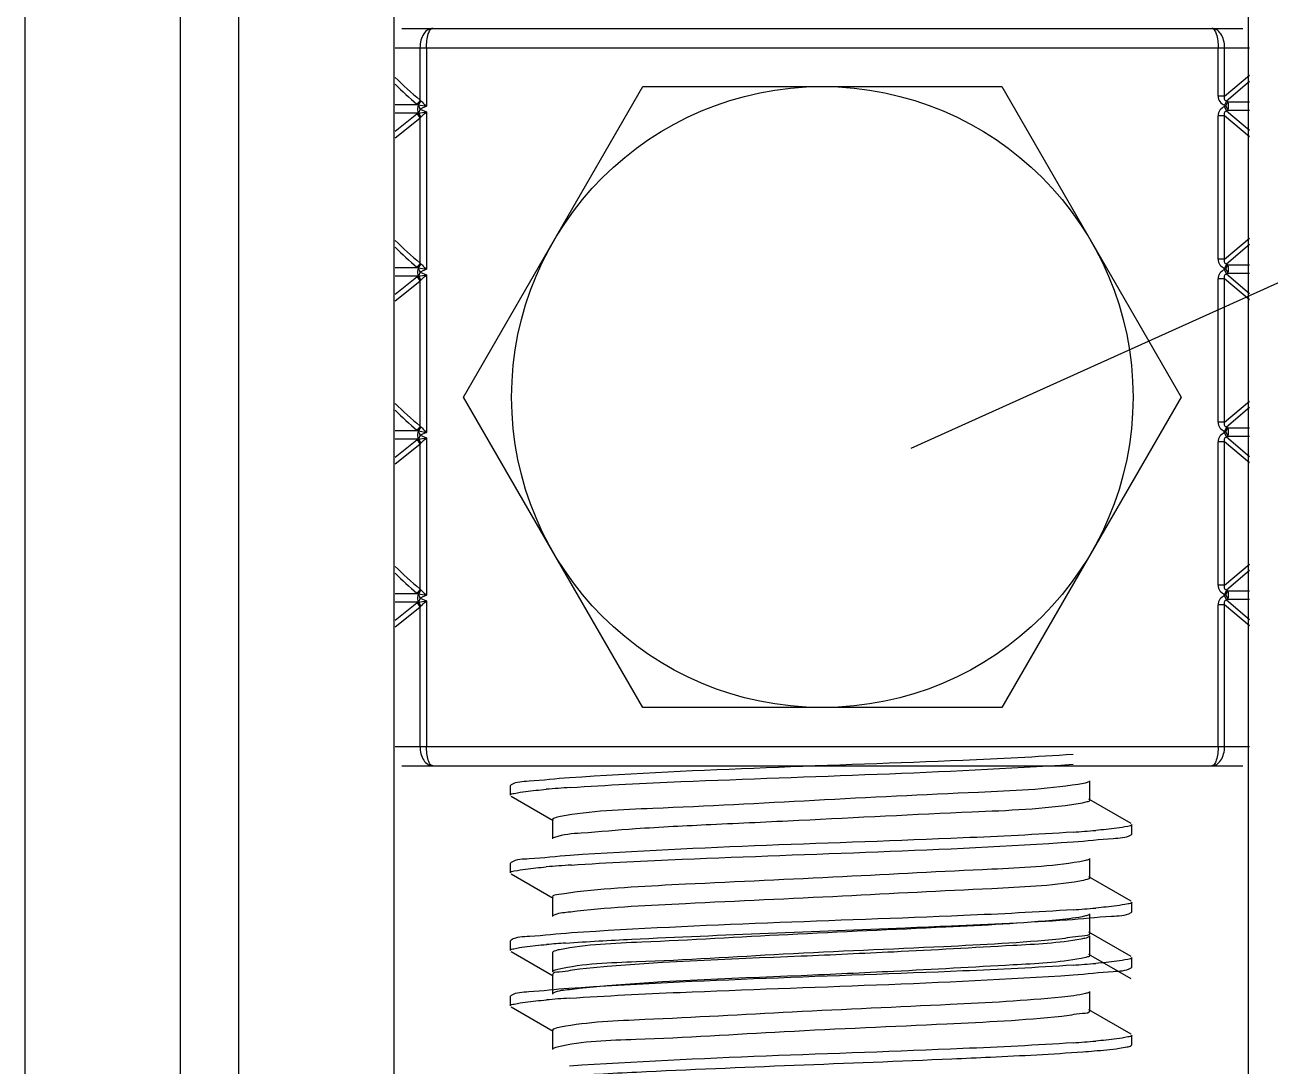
# Model space of a CAD drawing. Extents: x 1382187 to 1725648, y 860327 to 1571294.
# Drawn here: x 1506559.6 to 1506941.4, y 1250557.5 to 1250876.9 of the extents above; entities that cross this region are included whole.
import ezdxf

# ---------------------------------------------------------------- set-up
doc = ezdxf.new("R2010")
doc.units = 0
doc.header["$LTSCALE"] = 1000
doc.header["$MEASUREMENT"] = 0
doc.styles.get("Standard").update_dxf_attribs({"font": 'gbenor.shx', "bigfont": 'gbcbig.shx'})
doc.dimstyles.get("Standard").update_dxf_attribs({"dimtxt": 0.18, "dimasz": 0.18, "dimexe": 0.18, "dimexo": 0.0625, "dimgap": 0.09, "dimtad": 0, "dimtih": 1, "dimtoh": 1, "dimdec": 4, "dimzin": 0, "dimdsep": 46, "dimtxsty": 'Standard', "dimcen": 0.09, "dimadec": 0, "dimazin": 0, "dimtfac": 1, "dimtdec": 4, "dimtofl": 0, "dimtmove": 0, "dimatfit": 3, "dimfxl": 0, "dimtolj": 1, "dimtzin": 0, "dimarcsym": 0})

msp = doc.modelspace()

# ---------------------------------------------------------------- linework, layer by layer
at = {"linetype": 'Continuous'}
for p, q in [((1506559.63, 1253335.18), (1506559.63, 1248594.16)), ((1506607.26, 1253335.18), (1506607.26, 1248594.16)), ((1506625.12, 1253335.18), (1506625.12, 1248594.16)), ((1506672.74, 1253335.18), (1506672.74, 1248594.16)), ((1506934.68, 1253335.18), (1506934.68, 1248594.16)), ((1506675.21, 1250875.84), (1506932.97, 1250875.84)), ((1506673.12, 1250869.89), (1506935.06, 1250869.89)), ((1506680.75, 1250869.89), (1506680.75, 1250853.89)), ((1506682.73, 1250869.89), (1506682.73, 1250851.93)), ((1506925.45, 1250855.04), (1506925.45, 1250869.89)), ((1506927.43, 1250855.04), (1506927.43, 1250869.89)), ((1506927.43, 1250855.04), (1506935.06, 1250861.52)), ((1506935.06, 1250859.5), (1506927.98, 1250853.49)), ((1506694.1, 1250762.73), (1506749.1, 1250857.98)), ((1506749.1, 1250857.98), (1506859.08, 1250857.98)), ((1506859.08, 1250857.98), (1506914.08, 1250762.73)), ((1506927.43, 1250855.04), (1506925.45, 1250855.04)), ((1506680.12, 1250852.39), (1506673.12, 1250852.4)), ((1506680.24, 1250852.37), (1506680.12, 1250852.39)), ((1506680.27, 1250852.35), (1506682.73, 1250851.93)), ((1506680.82, 1250851.09), (1506680.28, 1250849.84)), ((1506680.91, 1250853.69), (1506680.75, 1250853.89)), ((1506682.73, 1250851.93), (1506680.82, 1250851.09)), ((1506680.82, 1250851.09), (1506682.73, 1250850.27)), ((1506680.99, 1250853.63), (1506680.91, 1250853.69)), ((1506927.98, 1250853.49), (1506927.39, 1250852.23)), ((1506927.81, 1250852.03), (1506927.39, 1250852.23)), ((1506927.39, 1250851.83), (1506927.81, 1250852.03)), ((1506927.98, 1250850.57), (1506927.39, 1250851.83)), ((1506927.81, 1250852.03), (1506928.4, 1250853.29)), ((1506927.81, 1250852.03), (1506928.4, 1250850.77)), ((1506928.4, 1250853.29), (1506927.98, 1250853.49)), ((1506928.4, 1250853.29), (1506935.06, 1250853.29)), ((1506680.08, 1250849.78), (1506673.12, 1250849.81)), ((1506673.12, 1250844.31), (1506679.83, 1250849.62)), ((1506673.12, 1250842.28), (1506680.75, 1250848.31)), ((1506680.08, 1250849.78), (1506680.24, 1250849.82)), ((1506680.24, 1250849.82), (1506680.28, 1250849.84)), ((1506680.28, 1250849.84), (1506682.73, 1250850.27)), ((1506680.75, 1250848.31), (1506680.89, 1250848.47)), ((1506680.75, 1250848.31), (1506680.75, 1250803.88)), ((1506680.89, 1250848.47), (1506680.97, 1250848.55)), ((1506680.97, 1250848.55), (1506681.02, 1250848.59)), ((1506682.73, 1250850.27), (1506682.73, 1250801.92)), ((1506927.43, 1250849.02), (1506925.45, 1250849.02)), ((1506925.45, 1250805.04), (1506925.45, 1250849.02)), ((1506927.43, 1250805.04), (1506927.43, 1250849.02)), ((1506935.06, 1250842.54), (1506927.43, 1250849.02)), ((1506927.98, 1250850.57), (1506928.4, 1250850.77)), ((1506927.98, 1250850.57), (1506935.06, 1250844.56)), ((1506928.4, 1250850.77), (1506935.06, 1250850.77)), ((1506927.43, 1250805.04), (1506935.06, 1250811.51)), ((1506935.06, 1250809.49), (1506927.98, 1250803.48)), ((1506680.12, 1250802.39), (1506673.12, 1250802.39)), ((1506680.24, 1250802.36), (1506680.12, 1250802.39)), ((1506680.27, 1250802.34), (1506682.73, 1250801.92)), ((1506680.91, 1250803.69), (1506680.75, 1250803.88)), ((1506682.73, 1250801.92), (1506680.82, 1250801.09)), ((1506680.99, 1250803.62), (1506680.91, 1250803.69)), ((1506927.43, 1250805.04), (1506925.45, 1250805.04)), ((1506927.98, 1250803.48), (1506927.39, 1250802.22)), ((1506927.81, 1250802.02), (1506927.39, 1250802.22)), ((1506927.39, 1250801.83), (1506927.81, 1250802.02)), ((1506927.98, 1250800.56), (1506927.39, 1250801.83)), ((1506927.81, 1250802.02), (1506928.4, 1250803.29)), ((1506927.81, 1250802.02), (1506928.4, 1250800.76)), ((1506928.4, 1250803.29), (1506927.98, 1250803.48)), ((1506928.4, 1250803.29), (1506935.06, 1250803.29)), ((1506680.08, 1250799.78), (1506673.12, 1250799.8)), ((1506673.12, 1250794.3), (1506679.83, 1250799.61)), ((1506673.12, 1250792.27), (1506680.75, 1250798.3)), ((1506680.08, 1250799.78), (1506680.24, 1250799.81)), ((1506680.24, 1250799.81), (1506680.28, 1250799.84)), ((1506680.82, 1250801.09), (1506680.28, 1250799.84)), ((1506680.28, 1250799.84), (1506682.73, 1250800.26)), ((1506680.75, 1250798.3), (1506680.89, 1250798.47)), ((1506680.75, 1250798.3), (1506680.75, 1250753.87)), ((1506680.82, 1250801.09), (1506682.73, 1250800.26)), ((1506680.89, 1250798.47), (1506680.97, 1250798.54)), ((1506680.97, 1250798.54), (1506681.02, 1250798.58)), ((1506682.73, 1250800.26), (1506682.73, 1250751.91)), ((1506927.43, 1250799.01), (1506925.45, 1250799.01)), ((1506925.45, 1250755.03), (1506925.45, 1250799.01)), ((1506927.43, 1250755.03), (1506927.43, 1250799.01)), ((1506935.06, 1250792.53), (1506927.43, 1250799.01)), ((1506927.98, 1250800.56), (1506928.4, 1250800.76)), ((1506927.98, 1250800.56), (1506935.06, 1250794.55)), ((1506928.4, 1250800.76), (1506935.06, 1250800.76)), ((1506749.1, 1250667.48), (1506694.1, 1250762.73)), ((1506914.08, 1250762.73), (1506859.08, 1250667.48)), ((1506927.43, 1250755.03), (1506935.06, 1250761.5)), ((1506935.06, 1250759.48), (1506927.98, 1250753.48)), ((1506680.12, 1250752.38), (1506673.12, 1250752.38)), ((1506680.24, 1250752.35), (1506680.12, 1250752.38)), ((1506680.27, 1250752.34), (1506682.73, 1250751.91)), ((1506680.91, 1250753.68), (1506680.75, 1250753.87)), ((1506682.73, 1250751.91), (1506680.82, 1250751.08)), ((1506680.99, 1250753.61), (1506680.91, 1250753.68)), ((1506927.43, 1250755.03), (1506925.45, 1250755.03)), ((1506927.98, 1250753.48), (1506927.39, 1250752.21)), ((1506927.81, 1250752.02), (1506927.39, 1250752.21)), ((1506927.39, 1250751.82), (1506927.81, 1250752.02)), ((1506927.81, 1250752.02), (1506928.4, 1250753.28)), ((1506927.81, 1250752.02), (1506928.4, 1250750.75)), ((1506928.4, 1250753.28), (1506927.98, 1250753.48)), ((1506928.4, 1250753.28), (1506935.06, 1250753.28)), ((1506680.08, 1250749.77), (1506673.12, 1250749.79)), ((1506673.12, 1250744.3), (1506679.83, 1250749.61)), ((1506673.12, 1250742.26), (1506680.75, 1250748.29)), ((1506680.08, 1250749.77), (1506680.24, 1250749.81)), ((1506680.24, 1250749.81), (1506680.28, 1250749.83)), ((1506680.82, 1250751.08), (1506680.28, 1250749.83)), ((1506680.28, 1250749.83), (1506682.73, 1250750.25)), ((1506680.75, 1250748.29), (1506680.89, 1250748.46)), ((1506680.75, 1250748.29), (1506680.75, 1250703.87)), ((1506680.82, 1250751.08), (1506682.73, 1250750.25)), ((1506680.89, 1250748.46), (1506680.97, 1250748.53)), ((1506680.97, 1250748.53), (1506681.02, 1250748.58)), ((1506682.73, 1250750.25), (1506682.73, 1250701.91)), ((1506927.43, 1250749), (1506925.45, 1250749)), ((1506925.45, 1250705.02), (1506925.45, 1250749)), ((1506927.98, 1250750.56), (1506927.39, 1250751.82)), ((1506927.43, 1250705.02), (1506927.43, 1250749)), ((1506935.06, 1250742.52), (1506927.43, 1250749)), ((1506927.98, 1250750.56), (1506928.4, 1250750.75)), ((1506927.98, 1250750.56), (1506935.06, 1250744.54)), ((1506928.4, 1250750.75), (1506935.06, 1250750.75)), ((1506927.43, 1250705.02), (1506935.06, 1250711.5)), ((1506935.06, 1250709.48), (1506927.98, 1250703.47)), ((1506680.12, 1250702.37), (1506673.12, 1250702.38)), ((1506680.24, 1250702.35), (1506680.12, 1250702.37)), ((1506680.27, 1250702.33), (1506682.73, 1250701.91)), ((1506680.91, 1250703.67), (1506680.75, 1250703.87)), ((1506680.99, 1250703.61), (1506680.91, 1250703.67)), ((1506927.43, 1250705.02), (1506925.45, 1250705.02)), ((1506927.98, 1250703.47), (1506927.39, 1250702.21)), ((1506927.81, 1250702.01), (1506927.39, 1250702.21)), ((1506927.81, 1250702.01), (1506928.4, 1250703.27)), ((1506928.4, 1250703.27), (1506927.98, 1250703.47)), ((1506928.4, 1250703.27), (1506935.06, 1250703.27)), ((1506680.08, 1250699.76), (1506673.12, 1250699.78)), ((1506673.12, 1250694.29), (1506679.83, 1250699.6)), ((1506680.08, 1250699.76), (1506680.24, 1250699.8)), ((1506680.24, 1250699.8), (1506680.28, 1250699.82)), ((1506680.82, 1250701.07), (1506680.28, 1250699.82)), ((1506680.28, 1250699.82), (1506682.73, 1250700.25)), ((1506680.75, 1250698.29), (1506680.89, 1250698.45)), ((1506682.73, 1250701.91), (1506680.82, 1250701.07)), ((1506680.82, 1250701.07), (1506682.73, 1250700.25)), ((1506680.89, 1250698.45), (1506680.97, 1250698.53)), ((1506680.97, 1250698.53), (1506681.02, 1250698.57)), ((1506682.73, 1250700.25), (1506682.73, 1250655.57)), ((1506927.43, 1250699), (1506925.45, 1250699)), ((1506925.45, 1250655.57), (1506925.45, 1250699)), ((1506927.39, 1250701.81), (1506927.81, 1250702.01)), ((1506927.98, 1250700.55), (1506927.39, 1250701.81)), ((1506927.43, 1250655.57), (1506927.43, 1250699)), ((1506935.06, 1250692.52), (1506927.43, 1250699)), ((1506927.81, 1250702.01), (1506928.4, 1250700.75)), ((1506927.98, 1250700.55), (1506928.4, 1250700.75)), ((1506927.98, 1250700.55), (1506935.06, 1250694.54)), ((1506928.4, 1250700.75), (1506935.06, 1250700.75)), ((1506673.12, 1250692.26), (1506680.75, 1250698.29)), ((1506680.75, 1250698.29), (1506680.75, 1250655.57)), ((1506859.08, 1250667.48), (1506749.1, 1250667.48)), ((1506673.12, 1250655.57), (1506935.06, 1250655.57)), ((1506675.21, 1250649.62), (1506932.97, 1250649.62)), ((1506886.07, 1250639.07), (1506886.07, 1250645.03)), ((1506708.69, 1250643.8), (1506708.46, 1250643.54)), ((1506708.46, 1250640.56), (1506708.46, 1250643.54)), ((1506708.46, 1250640.56), (1506708.46, 1250643.54)), ((1506708.69, 1250640.3), (1506721.61, 1250632.82)), ((1506898.74, 1250631.89), (1506885.81, 1250639.38)), ((1506721.35, 1250633.12), (1506721.35, 1250627.17)), ((1506898.96, 1250628.66), (1506898.96, 1250631.63)), ((1506898.96, 1250628.66), (1506898.96, 1250631.63)), ((1506722.03, 1250627.65), (1506721.61, 1250627.47)), ((1506898.74, 1250628.4), (1506898.96, 1250628.66)), ((1506708.69, 1250619.99), (1506708.46, 1250619.73)), ((1506708.46, 1250616.75), (1506708.46, 1250619.73)), ((1506708.46, 1250616.75), (1506708.46, 1250619.73)), ((1506886.07, 1250615.26), (1506886.07, 1250621.21)), ((1506708.69, 1250616.49), (1506721.61, 1250609.01)), ((1506898.74, 1250608.08), (1506885.81, 1250615.56)), ((1506721.35, 1250609.31), (1506721.35, 1250603.36)), ((1506898.96, 1250604.84), (1506898.96, 1250607.82)), ((1506898.96, 1250604.84), (1506898.96, 1250607.82)), ((1506886.07, 1250598.27), (1506886.07, 1250604.22)), ((1506898.74, 1250604.58), (1506898.96, 1250604.84)), ((1506708.69, 1250596.17), (1506708.46, 1250595.91)), ((1506708.46, 1250592.94), (1506708.46, 1250595.91)), ((1506708.46, 1250592.94), (1506708.46, 1250595.91)), ((1506898.74, 1250591.09), (1506885.81, 1250598.57)), ((1506886.07, 1250591.45), (1506886.07, 1250597.4)), ((1506708.69, 1250592.68), (1506721.61, 1250585.19)), ((1506721.35, 1250592.31), (1506721.35, 1250586.36)), ((1506898.74, 1250584.27), (1506885.81, 1250591.75)), ((1506898.74, 1250587.59), (1506898.96, 1250587.85)), ((1506898.96, 1250587.85), (1506898.96, 1250590.83)), ((1506898.96, 1250587.85), (1506898.96, 1250590.83)), ((1506721.35, 1250585.5), (1506721.35, 1250579.54)), ((1506886.07, 1250574.45), (1506886.07, 1250580.41)), ((1506708.69, 1250579.18), (1506708.46, 1250578.92)), ((1506708.46, 1250575.94), (1506708.46, 1250578.92)), ((1506708.46, 1250575.94), (1506708.46, 1250578.92)), ((1506708.69, 1250575.68), (1506721.61, 1250568.2)), ((1506898.74, 1250567.27), (1506885.81, 1250574.76)), ((1506721.35, 1250568.5), (1506721.35, 1250562.55)), ((1506898.96, 1250564.04), (1506898.96, 1250567.01)), ((1506898.96, 1250564.04), (1506898.96, 1250567.01)), ((1506898.74, 1250563.78), (1506898.96, 1250564.04))]:
    msp.add_line(p, q, dxfattribs=at)
msp.add_circle((1506804.09, 1250762.73), 95.25, dxfattribs=at)
for centre, radius, start, end in [((1506746.68, 1250934.34), 104.01, 224.9882, 230.6634), ((1506747.17, 1250933.37), 105.17, 225.2411, 230.1872), ((1506681.02, 1250854.01), 1.85, 230.2237, 240.9585), ((1506680.99, 1250848.16), 1.86, 119.1442, 128.3025), ((1506746.68, 1250884.33), 104.01, 224.9882, 230.6634), ((1506747.17, 1250883.37), 105.17, 225.2411, 230.1872), ((1506681.02, 1250804.01), 1.85, 230.2237, 240.9585), ((1506680.99, 1250798.15), 1.86, 119.1442, 128.3025), ((1506746.68, 1250834.32), 104.01, 224.9882, 230.6634), ((1506747.17, 1250833.36), 105.17, 225.2411, 230.1872), ((1506681.02, 1250754), 1.85, 230.2237, 240.9585), ((1506680.99, 1250748.14), 1.86, 119.1442, 128.3025), ((1506746.68, 1250784.32), 104.01, 224.9882, 230.6634), ((1506747.17, 1250783.35), 105.17, 225.2411, 230.1872), ((1506681.02, 1250703.99), 1.85, 230.2237, 240.9585), ((1506680.99, 1250698.14), 1.86, 119.1442, 128.3025), ((1506754.31, 1250228.02), 415.84, 93.7876, 94.8061), ((1506853.58, 1251038.32), 409.97, 273.8296, 274.8033), ((1506754.72, 1250199.08), 420.99, 93.7545, 94.8055), ((1506853.66, 1251013.55), 409.01, 273.8359, 274.8035), ((1506752.45, 1250203.71), 392.45, 93.9506, 94.8036), ((1506853.62, 1250997.01), 409.46, 273.8329, 274.8033), ((1506753.98, 1250167.56), 411.68, 93.8155, 94.8057), ((1506853.57, 1250973.8), 410.07, 273.8289, 274.8033)]:
    msp.add_arc(centre, radius, start, end, dxfattribs=at)
for points, knots in [([(1506684.64, 1250875.84), (1506684.13, 1250875.84), (1506683.02, 1250875.48), (1506681.76, 1250874.11), (1506680.94, 1250872.17), (1506680.75, 1250870.67), (1506680.75, 1250869.89)], [0, 0, 0, 0, 0.195972, 0.42512, 0.697797, 1, 1, 1, 1]), ([(1506682.73, 1250869.89), (1506682.73, 1250871.32), (1506682.94, 1250873.26), (1506683.7, 1250875.29), (1506684.36, 1250875.84), (1506684.64, 1250875.84)], [0, 0, 0, 0, 0.657525, 0.871922, 1, 1, 1, 1]), ([(1506923.54, 1250875.84), (1506923.82, 1250875.84), (1506924.48, 1250875.29), (1506925.24, 1250873.26), (1506925.45, 1250871.32), (1506925.45, 1250869.89)], [0, 0, 0, 0, 0.128078, 0.342475, 1, 1, 1, 1]), ([(1506927.43, 1250869.89), (1506927.43, 1250870.67), (1506927.24, 1250872.17), (1506926.42, 1250874.11), (1506925.16, 1250875.48), (1506924.05, 1250875.84), (1506923.54, 1250875.84)], [0, 0, 0, 0, 0.302203, 0.57488, 0.804028, 1, 1, 1, 1]), ([(1506925.45, 1250855.04), (1506925.45, 1250854.45), (1506925.86, 1250853.24), (1506926.85, 1250852.48), (1506927.39, 1250852.23)], [0, 0, 0, 0, 0.499355, 1, 1, 1, 1]), ([(1506927.98, 1250853.49), (1506927.7, 1250853.58), (1506927.23, 1250854.14), (1506927.37, 1250854.75), (1506927.43, 1250855.04)], [0, 0, 0, 0, 0.502447, 1, 1, 1, 1]), ([(1506680.26, 1250852.39), (1506680.17, 1250852.2), (1506679.9, 1250851.37), (1506679.95, 1250850.42), (1506680.24, 1250849.82)], [0, 0, 0, 0, 0.236634, 1, 1, 1, 1]), ([(1506680.82, 1250851.09), (1506680.77, 1250851.22), (1506680.59, 1250851.65), (1506680.36, 1250852.07), (1506680.26, 1250852.39)], [0, 0, 0, 0, 0.285481, 1, 1, 1, 1]), ([(1506680.99, 1250853.63), (1506681.12, 1250853.51), (1506681.72, 1250852.95), (1506682.29, 1250852.37), (1506682.73, 1250851.93)], [0, 0, 0, 0, 0.225254, 1, 1, 1, 1]), ([(1506927.39, 1250851.83), (1506926.85, 1250851.58), (1506925.86, 1250850.82), (1506925.45, 1250849.61), (1506925.45, 1250849.02)], [0, 0, 0, 0, 0.500643, 1, 1, 1, 1]), ([(1506928.4, 1250850.77), (1506928.59, 1250851.15), (1506928.71, 1250852.03), (1506928.59, 1250852.91), (1506928.4, 1250853.29)], [0, 0, 0, 0, 0.500048, 1, 1, 1, 1]), ([(1506681.02, 1250848.59), (1506681.15, 1250848.71), (1506681.73, 1250849.26), (1506682.3, 1250849.83), (1506682.73, 1250850.27)], [0, 0, 0, 0, 0.226794, 1, 1, 1, 1]), ([(1506927.43, 1250849.02), (1506927.37, 1250849.31), (1506927.23, 1250849.92), (1506927.7, 1250850.48), (1506927.98, 1250850.57)], [0, 0, 0, 0, 0.49632, 1, 1, 1, 1]), ([(1506680.26, 1250802.38), (1506680.17, 1250802.2), (1506679.9, 1250801.37), (1506679.95, 1250800.41), (1506680.24, 1250799.81)], [0, 0, 0, 0, 0.236634, 1, 1, 1, 1]), ([(1506680.82, 1250801.09), (1506680.77, 1250801.21), (1506680.59, 1250801.64), (1506680.36, 1250802.06), (1506680.26, 1250802.38)], [0, 0, 0, 0, 0.285481, 1, 1, 1, 1]), ([(1506680.99, 1250803.62), (1506681.12, 1250803.5), (1506681.72, 1250802.94), (1506682.29, 1250802.37), (1506682.73, 1250801.92)], [0, 0, 0, 0, 0.225254, 1, 1, 1, 1]), ([(1506925.45, 1250805.04), (1506925.45, 1250804.44), (1506925.86, 1250803.23), (1506926.85, 1250802.47), (1506927.39, 1250802.22)], [0, 0, 0, 0, 0.499355, 1, 1, 1, 1]), ([(1506927.39, 1250801.83), (1506926.85, 1250801.57), (1506925.86, 1250800.82), (1506925.45, 1250799.6), (1506925.45, 1250799.01)], [0, 0, 0, 0, 0.500643, 1, 1, 1, 1]), ([(1506927.98, 1250803.48), (1506927.7, 1250803.57), (1506927.23, 1250804.13), (1506927.37, 1250804.75), (1506927.43, 1250805.04)], [0, 0, 0, 0, 0.502447, 1, 1, 1, 1]), ([(1506928.4, 1250800.76), (1506928.59, 1250801.15), (1506928.71, 1250802.02), (1506928.59, 1250802.9), (1506928.4, 1250803.29)], [0, 0, 0, 0, 0.500048, 1, 1, 1, 1]), ([(1506681.02, 1250798.58), (1506681.15, 1250798.7), (1506681.73, 1250799.25), (1506682.3, 1250799.82), (1506682.73, 1250800.26)], [0, 0, 0, 0, 0.226794, 1, 1, 1, 1]), ([(1506927.43, 1250799.01), (1506927.37, 1250799.3), (1506927.23, 1250799.91), (1506927.7, 1250800.48), (1506927.98, 1250800.56)], [0, 0, 0, 0, 0.49632, 1, 1, 1, 1]), ([(1506680.26, 1250752.37), (1506680.17, 1250752.19), (1506679.9, 1250751.36), (1506679.95, 1250750.41), (1506680.24, 1250749.81)], [0, 0, 0, 0, 0.236634, 1, 1, 1, 1]), ([(1506680.82, 1250751.08), (1506680.77, 1250751.2), (1506680.59, 1250751.64), (1506680.36, 1250752.05), (1506680.26, 1250752.37)], [0, 0, 0, 0, 0.285481, 1, 1, 1, 1]), ([(1506680.99, 1250753.61), (1506681.12, 1250753.49), (1506681.72, 1250752.94), (1506682.29, 1250752.36), (1506682.73, 1250751.91)], [0, 0, 0, 0, 0.225254, 1, 1, 1, 1]), ([(1506925.45, 1250755.03), (1506925.45, 1250754.44), (1506925.86, 1250753.22), (1506926.85, 1250752.47), (1506927.39, 1250752.21)], [0, 0, 0, 0, 0.499355, 1, 1, 1, 1]), ([(1506927.98, 1250753.48), (1506927.7, 1250753.56), (1506927.23, 1250754.13), (1506927.37, 1250754.74), (1506927.43, 1250755.03)], [0, 0, 0, 0, 0.502447, 1, 1, 1, 1]), ([(1506928.4, 1250750.75), (1506928.59, 1250751.14), (1506928.71, 1250752.02), (1506928.59, 1250752.89), (1506928.4, 1250753.28)], [0, 0, 0, 0, 0.500048, 1, 1, 1, 1]), ([(1506681.02, 1250748.58), (1506681.15, 1250748.7), (1506681.73, 1250749.25), (1506682.3, 1250749.81), (1506682.73, 1250750.25)], [0, 0, 0, 0, 0.226794, 1, 1, 1, 1]), ([(1506927.39, 1250751.82), (1506926.85, 1250751.56), (1506925.86, 1250750.81), (1506925.45, 1250749.6), (1506925.45, 1250749)], [0, 0, 0, 0, 0.500643, 1, 1, 1, 1]), ([(1506927.43, 1250749), (1506927.37, 1250749.29), (1506927.23, 1250749.9), (1506927.7, 1250750.47), (1506927.98, 1250750.56)], [0, 0, 0, 0, 0.49632, 1, 1, 1, 1]), ([(1506680.26, 1250702.37), (1506680.17, 1250702.18), (1506679.9, 1250701.35), (1506679.95, 1250700.4), (1506680.24, 1250699.8)], [0, 0, 0, 0, 0.236634, 1, 1, 1, 1]), ([(1506680.82, 1250701.07), (1506680.77, 1250701.2), (1506680.59, 1250701.63), (1506680.36, 1250702.05), (1506680.26, 1250702.37)], [0, 0, 0, 0, 0.285481, 1, 1, 1, 1]), ([(1506680.99, 1250703.61), (1506681.12, 1250703.48), (1506681.72, 1250702.93), (1506682.29, 1250702.35), (1506682.73, 1250701.91)], [0, 0, 0, 0, 0.225254, 1, 1, 1, 1]), ([(1506925.45, 1250705.02), (1506925.45, 1250704.43), (1506925.86, 1250703.21), (1506926.85, 1250702.46), (1506927.39, 1250702.21)], [0, 0, 0, 0, 0.499355, 1, 1, 1, 1]), ([(1506927.98, 1250703.47), (1506927.7, 1250703.56), (1506927.23, 1250704.12), (1506927.37, 1250704.73), (1506927.43, 1250705.02)], [0, 0, 0, 0, 0.502447, 1, 1, 1, 1]), ([(1506928.4, 1250700.75), (1506928.59, 1250701.13), (1506928.71, 1250702.01), (1506928.59, 1250702.88), (1506928.4, 1250703.27)], [0, 0, 0, 0, 0.500048, 1, 1, 1, 1]), ([(1506681.02, 1250698.57), (1506681.15, 1250698.69), (1506681.73, 1250699.24), (1506682.3, 1250699.81), (1506682.73, 1250700.25)], [0, 0, 0, 0, 0.226794, 1, 1, 1, 1]), ([(1506927.39, 1250701.81), (1506926.85, 1250701.56), (1506925.86, 1250700.8), (1506925.45, 1250699.59), (1506925.45, 1250699)], [0, 0, 0, 0, 0.500643, 1, 1, 1, 1]), ([(1506927.43, 1250699), (1506927.37, 1250699.28), (1506927.23, 1250699.9), (1506927.7, 1250700.46), (1506927.98, 1250700.55)], [0, 0, 0, 0, 0.49632, 1, 1, 1, 1]), ([(1506680.75, 1250655.57), (1506680.75, 1250654.79), (1506680.94, 1250653.29), (1506681.76, 1250651.35), (1506683.02, 1250649.98), (1506684.13, 1250649.62), (1506684.64, 1250649.62)], [0, 0, 0, 0, 0.302203, 0.57488, 0.804028, 1, 1, 1, 1]), ([(1506684.64, 1250649.62), (1506684.36, 1250649.62), (1506683.7, 1250650.17), (1506682.94, 1250652.2), (1506682.73, 1250654.14), (1506682.73, 1250655.57)], [0, 0, 0, 0, 0.128078, 0.342475, 1, 1, 1, 1]), ([(1506880.96, 1250653.08), (1506869.7, 1250652.31), (1506818.24, 1250649.83), (1506766.73, 1250648.64), (1506726.6, 1250645.92)], [0, 0, 0, 0, 0.219101, 1, 1, 1, 1]), ([(1506925.45, 1250655.57), (1506925.45, 1250654.14), (1506925.24, 1250652.2), (1506924.48, 1250650.17), (1506923.82, 1250649.62), (1506923.54, 1250649.62)], [0, 0, 0, 0, 0.657525, 0.871922, 1, 1, 1, 1]), ([(1506923.54, 1250649.62), (1506924.05, 1250649.62), (1506925.16, 1250649.98), (1506926.42, 1250651.35), (1506927.24, 1250653.29), (1506927.43, 1250654.79), (1506927.43, 1250655.57)], [0, 0, 0, 0, 0.195972, 0.42512, 0.697797, 1, 1, 1, 1]), ([(1506726.84, 1250642.96), (1506738.14, 1250643.72), (1506789.51, 1250646.19), (1506840.95, 1250647.38), (1506880.96, 1250650.1)], [0, 0, 0, 0, 0.220145, 1, 1, 1, 1]), ([(1506726.6, 1250645.92), (1506722.45, 1250645.64), (1506716.64, 1250644.83), (1506710.3, 1250644.73), (1506708.69, 1250643.8)], [0, 0, 0, 0, 0.690488, 1, 1, 1, 1]), ([(1506708.46, 1250640.56), (1506708.46, 1250641), (1506710.76, 1250641.28), (1506711.92, 1250641.6), (1506713.08, 1250641.75)], [0, 0, 0, 0, 0.271407, 1, 1, 1, 1]), ([(1506882.56, 1250643.92), (1506872.47, 1250642.31), (1506845.39, 1250641.22), (1506801.93, 1250639.04), (1506759.25, 1250636.65), (1506733.11, 1250635.83), (1506723.78, 1250634.04)], [0, 0, 0, 0, 0.192752, 0.509476, 0.820909, 1, 1, 1, 1]), ([(1506885.81, 1250644.73), (1506885.46, 1250644.52), (1506884.35, 1250644.23), (1506883.26, 1250644.03), (1506882.56, 1250643.92)], [0, 0, 0, 0, 0.367273, 1, 1, 1, 1]), ([(1506882.56, 1250637.96), (1506871.83, 1250636.25), (1506843.15, 1250635.2), (1506805.63, 1250633.2), (1506771.23, 1250631.58), (1506748.93, 1250630.53), (1506733.07, 1250629.08), (1506724.63, 1250628.59), (1506722.03, 1250627.65)], [0, 0, 0, 0, 0.202669, 0.533226, 0.70113, 0.845024, 0.948509, 1, 1, 1, 1]), ([(1506886.07, 1250639.07), (1506886.07, 1250638.73), (1506884.39, 1250638.33), (1506883.44, 1250638.1), (1506882.56, 1250637.96)], [0, 0, 0, 0, 0.280154, 1, 1, 1, 1]), ([(1506723.78, 1250634.04), (1506723.16, 1250633.93), (1506722.47, 1250633.77), (1506721.35, 1250633.38), (1506721.35, 1250633.12)], [0, 0, 0, 0, 0.71086, 1, 1, 1, 1]), ([(1506898.96, 1250631.63), (1506898.96, 1250631.2), (1506896.67, 1250630.91), (1506895.52, 1250630.6), (1506894.36, 1250630.45)], [0, 0, 0, 0, 0.271495, 1, 1, 1, 1]), ([(1506880.96, 1250629.26), (1506869.73, 1250628.5), (1506818.36, 1250626.03), (1506766.93, 1250624.82), (1506726.84, 1250622.12)], [0, 0, 0, 0, 0.21884, 1, 1, 1, 1]), ([(1506727.15, 1250619.16), (1506738.47, 1250619.92), (1506789.76, 1250622.38), (1506841.11, 1250623.57), (1506881.02, 1250626.29)], [0, 0, 0, 0, 0.220917, 1, 1, 1, 1]), ([(1506881.02, 1250626.29), (1506885.12, 1250626.57), (1506890.87, 1250627.37), (1506897.14, 1250627.48), (1506898.74, 1250628.4)], [0, 0, 0, 0, 0.690253, 1, 1, 1, 1]), ([(1506726.84, 1250622.12), (1506722.64, 1250621.84), (1506716.75, 1250621.02), (1506710.33, 1250620.93), (1506708.69, 1250619.99)], [0, 0, 0, 0, 0.690736, 1, 1, 1, 1]), ([(1506883.02, 1250620.18), (1506874.13, 1250618.66), (1506849.77, 1250617.66), (1506809.52, 1250615.45), (1506767.12, 1250613.53), (1506739.98, 1250612.16), (1506728.95, 1250610.95)], [0, 0, 0, 0, 0.175288, 0.472203, 0.784406, 1, 1, 1, 1]), ([(1506885.81, 1250620.91), (1506885.5, 1250620.73), (1506884.56, 1250620.47), (1506883.62, 1250620.28), (1506883.02, 1250620.18)], [0, 0, 0, 0, 0.373528, 1, 1, 1, 1]), ([(1506708.46, 1250616.75), (1506708.46, 1250617.19), (1506710.79, 1250617.47), (1506711.97, 1250617.79), (1506713.14, 1250617.94)], [0, 0, 0, 0, 0.271179, 1, 1, 1, 1]), ([(1506886.07, 1250615.26), (1506886.07, 1250614.95), (1506884.64, 1250614.56), (1506883.79, 1250614.36), (1506883.02, 1250614.23)], [0, 0, 0, 0, 0.283524, 1, 1, 1, 1]), ([(1506728.95, 1250610.95), (1506727.05, 1250610.74), (1506725.23, 1250610.19), (1506721.35, 1250610.01), (1506721.35, 1250609.31)], [0, 0, 0, 0, 0.732764, 1, 1, 1, 1]), ([(1506883.02, 1250614.23), (1506874.13, 1250612.71), (1506849.77, 1250611.7), (1506809.52, 1250609.5), (1506767.12, 1250607.58), (1506739.98, 1250606.21), (1506728.95, 1250605)], [0, 0, 0, 0, 0.175288, 0.472203, 0.784406, 1, 1, 1, 1]), ([(1506898.96, 1250607.82), (1506898.96, 1250607.39), (1506896.68, 1250607.1), (1506895.53, 1250606.79), (1506894.38, 1250606.64)], [0, 0, 0, 0, 0.27155, 1, 1, 1, 1]), ([(1506728.95, 1250605), (1506728.03, 1250604.89), (1506725.6, 1250604.53), (1506722.96, 1250604.44), (1506721.61, 1250603.66)], [0, 0, 0, 0, 0.371684, 1, 1, 1, 1]), ([(1506881.02, 1250605.46), (1506869.83, 1250604.69), (1506818.54, 1250602.22), (1506767.2, 1250601.01), (1506727.15, 1250598.33)], [0, 0, 0, 0, 0.218398, 1, 1, 1, 1]), ([(1506885.81, 1250603.92), (1506885.49, 1250603.73), (1506882.48, 1250602.92), (1506879.43, 1250602.67), (1506876.76, 1250602.4)], [0, 0, 0, 0, 0.122947, 1, 1, 1, 1]), ([(1506879.13, 1250602.35), (1506883.67, 1250602.65), (1506890.03, 1250603.53), (1506896.98, 1250603.57), (1506898.74, 1250604.58)], [0, 0, 0, 0, 0.692027, 1, 1, 1, 1]), ([(1506876.76, 1250602.4), (1506865.2, 1250601.25), (1506837.44, 1250599.83), (1506794.72, 1250597.99), (1506755.32, 1250595.65), (1506731.83, 1250594.84), (1506723.57, 1250593.2)], [0, 0, 0, 0, 0.227021, 0.543037, 0.835394, 1, 1, 1, 1]), ([(1506725.41, 1250595.23), (1506732.16, 1250595.7), (1506766.84, 1250597.57), (1506801.55, 1250598.77), (1506829.49, 1250599.93)], [0, 0, 0, 0, 0.194747, 1, 1, 1, 1]), ([(1506829.49, 1250599.93), (1506834.24, 1250600.13), (1506850.79, 1250600.83), (1506867.34, 1250601.59), (1506879.13, 1250602.35)], [0, 0, 0, 0, 0.286991, 1, 1, 1, 1]), ([(1506727.15, 1250598.33), (1506722.88, 1250598.04), (1506716.89, 1250597.21), (1506710.35, 1250597.13), (1506708.69, 1250596.17)], [0, 0, 0, 0, 0.691038, 1, 1, 1, 1]), ([(1506876.76, 1250596.45), (1506864.99, 1250595.28), (1506836.77, 1250593.83), (1506793.51, 1250592.04), (1506754.17, 1250589.48), (1506730.86, 1250588.96), (1506722.96, 1250587.11)], [0, 0, 0, 0, 0.230195, 0.549984, 0.842214, 1, 1, 1, 1]), ([(1506883.45, 1250596.44), (1506876.57, 1250595.18), (1506857.32, 1250594.24), (1506838.19, 1250593.07), (1506826, 1250592.49)], [0, 0, 0, 0, 0.364269, 1, 1, 1, 1]), ([(1506886.07, 1250598.27), (1506886.08, 1250597.42), (1506881.27, 1250597.39), (1506879.08, 1250596.68), (1506876.76, 1250596.45)], [0, 0, 0, 0, 0.265303, 1, 1, 1, 1]), ([(1506885.81, 1250597.1), (1506885.54, 1250596.94), (1506884.75, 1250596.7), (1506883.95, 1250596.53), (1506883.45, 1250596.44)], [0, 0, 0, 0, 0.380472, 1, 1, 1, 1]), ([(1506708.46, 1250592.94), (1506708.46, 1250593.35), (1506710.6, 1250593.65), (1506711.7, 1250593.94), (1506712.79, 1250594.08)], [0, 0, 0, 0, 0.272497, 1, 1, 1, 1]), ([(1506723.57, 1250593.2), (1506723.01, 1250593.08), (1506722.35, 1250592.93), (1506721.35, 1250592.55), (1506721.35, 1250592.31)], [0, 0, 0, 0, 0.707546, 1, 1, 1, 1]), ([(1506826, 1250592.49), (1506816.54, 1250592.04), (1506784.43, 1250590.46), (1506752.23, 1250589.59), (1506729.66, 1250587.21)], [0, 0, 0, 0, 0.294359, 1, 1, 1, 1]), ([(1506880.99, 1250588.46), (1506869.71, 1250587.69), (1506818.19, 1250585.21), (1506766.61, 1250584.02), (1506726.43, 1250581.29)], [0, 0, 0, 0, 0.219186, 1, 1, 1, 1]), ([(1506883.45, 1250590.49), (1506876.57, 1250589.23), (1506857.32, 1250588.29), (1506838.19, 1250587.12), (1506826, 1250586.53)], [0, 0, 0, 0, 0.364269, 1, 1, 1, 1]), ([(1506886.07, 1250591.45), (1506886.07, 1250591.18), (1506884.86, 1250590.78), (1506884.12, 1250590.61), (1506883.45, 1250590.49)], [0, 0, 0, 0, 0.287487, 1, 1, 1, 1]), ([(1506898.96, 1250590.83), (1506898.96, 1250590.39), (1506896.68, 1250590.11), (1506895.52, 1250589.79), (1506894.37, 1250589.64)], [0, 0, 0, 0, 0.271522, 1, 1, 1, 1]), ([(1506729.66, 1250587.21), (1506727.58, 1250586.99), (1506725.61, 1250586.38), (1506721.35, 1250586.25), (1506721.35, 1250585.5)], [0, 0, 0, 0, 0.733679, 1, 1, 1, 1]), ([(1506722.96, 1250587.11), (1506722.69, 1250587.05), (1506722.23, 1250586.93), (1506721.78, 1250586.76), (1506721.61, 1250586.66)], [0, 0, 0, 0, 0.595252, 1, 1, 1, 1]), ([(1506726.59, 1250578.32), (1506737.87, 1250579.08), (1506789.33, 1250581.56), (1506840.85, 1250582.75), (1506880.96, 1250585.48)], [0, 0, 0, 0, 0.219537, 1, 1, 1, 1]), ([(1506826, 1250586.53), (1506816.54, 1250586.08), (1506784.43, 1250584.51), (1506752.23, 1250583.63), (1506729.66, 1250581.26)], [0, 0, 0, 0, 0.294359, 1, 1, 1, 1]), ([(1506880.96, 1250585.48), (1506885.07, 1250585.76), (1506890.84, 1250586.56), (1506897.13, 1250586.67), (1506898.74, 1250587.59)], [0, 0, 0, 0, 0.690318, 1, 1, 1, 1]), ([(1506726.43, 1250581.29), (1506722.32, 1250581.01), (1506716.57, 1250580.21), (1506710.29, 1250580.1), (1506708.69, 1250579.18)], [0, 0, 0, 0, 0.690304, 1, 1, 1, 1]), ([(1506729.66, 1250581.26), (1506728.64, 1250581.15), (1506725.98, 1250580.76), (1506723.09, 1250580.7), (1506721.61, 1250579.84)], [0, 0, 0, 0, 0.373733, 1, 1, 1, 1]), ([(1506885.81, 1250580.11), (1506885.51, 1250579.93), (1506882.76, 1250579.16), (1506879.96, 1250578.92), (1506877.51, 1250578.66)], [0, 0, 0, 0, 0.125114, 1, 1, 1, 1]), ([(1506708.46, 1250575.94), (1506708.46, 1250576.37), (1506710.74, 1250576.66), (1506711.89, 1250576.97), (1506713.04, 1250577.12)], [0, 0, 0, 0, 0.271566, 1, 1, 1, 1]), ([(1506877.51, 1250578.66), (1506866.15, 1250577.49), (1506838.59, 1250576.08), (1506795.93, 1250574.21), (1506756.16, 1250571.91), (1506732.32, 1250571.04), (1506723.83, 1250569.43)], [0, 0, 0, 0, 0.22252, 0.537346, 0.83163, 1, 1, 1, 1]), ([(1506877.51, 1250572.71), (1506865.78, 1250571.5), (1506837.4, 1250570.05), (1506793.79, 1250568.27), (1506754.13, 1250565.59), (1506730.6, 1250565.21), (1506722.76, 1250563.25)], [0, 0, 0, 0, 0.22805, 0.549566, 0.843677, 1, 1, 1, 1]), ([(1506886.07, 1250574.45), (1506886.08, 1250573.68), (1506881.67, 1250573.57), (1506879.65, 1250572.93), (1506877.51, 1250572.71)], [0, 0, 0, 0, 0.266019, 1, 1, 1, 1]), ([(1506723.83, 1250569.43), (1506723.2, 1250569.31), (1506722.49, 1250569.15), (1506721.35, 1250568.76), (1506721.35, 1250568.5)], [0, 0, 0, 0, 0.710787, 1, 1, 1, 1]), ([(1506898.96, 1250567.01), (1506898.96, 1250566.58), (1506896.67, 1250566.29), (1506895.51, 1250565.98), (1506894.36, 1250565.83)], [0, 0, 0, 0, 0.27149, 1, 1, 1, 1]), ([(1506722.76, 1250563.25), (1506722.53, 1250563.19), (1506722.14, 1250563.08), (1506721.76, 1250562.93), (1506721.61, 1250562.85)], [0, 0, 0, 0, 0.587983, 1, 1, 1, 1]), ([(1506880.96, 1250564.64), (1506869.7, 1250563.88), (1506818.24, 1250561.4), (1506766.72, 1250560.2), (1506726.59, 1250557.48)], [0, 0, 0, 0, 0.219112, 1, 1, 1, 1]), ([(1506843.84, 1250559.73), (1506847.77, 1250559.9), (1506861.16, 1250560.52), (1506874.55, 1250561.18), (1506883.99, 1250561.88)], [0, 0, 0, 0, 0.293781, 1, 1, 1, 1]), ([(1506883.99, 1250561.88), (1506885.14, 1250561.97), (1506888.86, 1250562.26), (1506892.59, 1250562.6), (1506895.15, 1250562.96)], [0, 0, 0, 0, 0.307477, 1, 1, 1, 1]), ([(1506895.15, 1250562.96), (1506895.93, 1250563.07), (1506897.13, 1250563.28), (1506898.36, 1250563.56), (1506898.74, 1250563.78)], [0, 0, 0, 0, 0.642632, 1, 1, 1, 1]), ([(1506723.92, 1250554.32), (1506731.65, 1250554.88), (1506771.61, 1250557), (1506811.6, 1250558.32), (1506843.84, 1250559.73)], [0, 0, 0, 0, 0.19365, 1, 1, 1, 1])]:
    msp.add_open_spline(points, degree=3, knots=knots, dxfattribs=at)
for points in [[(1506680.75, 1250853.89), (1506680.62, 1250853.37), (1506680.27, 1250852.89), (1506679.83, 1250852.59)], [(1506680.91, 1250853.69), (1506680.8, 1250853.2), (1506680.51, 1250852.72), (1506680.12, 1250852.39)], [(1506680.24, 1250852.37), (1506680.6, 1250852.7), (1506680.88, 1250853.15), (1506680.99, 1250853.63)], [(1506680.75, 1250848.31), (1506680.62, 1250848.83), (1506680.27, 1250849.32), (1506679.83, 1250849.62)], [(1506680.89, 1250848.47), (1506680.78, 1250848.97), (1506680.48, 1250849.46), (1506680.08, 1250849.78)], [(1506680.97, 1250848.55), (1506680.86, 1250849.02), (1506680.6, 1250849.49), (1506680.24, 1250849.82)], [(1506681.02, 1250848.59), (1506680.9, 1250849.06), (1506680.64, 1250849.52), (1506680.28, 1250849.84)], [(1506680.75, 1250803.88), (1506680.62, 1250803.37), (1506680.27, 1250802.88), (1506679.83, 1250802.58)], [(1506680.91, 1250803.69), (1506680.8, 1250803.19), (1506680.51, 1250802.71), (1506680.12, 1250802.39)], [(1506680.24, 1250802.36), (1506680.6, 1250802.7), (1506680.88, 1250803.14), (1506680.99, 1250803.62)], [(1506680.75, 1250798.3), (1506680.62, 1250798.82), (1506680.27, 1250799.31), (1506679.83, 1250799.61)], [(1506680.89, 1250798.47), (1506680.78, 1250798.97), (1506680.48, 1250799.46), (1506680.08, 1250799.78)], [(1506680.97, 1250798.54), (1506680.86, 1250799.02), (1506680.6, 1250799.49), (1506680.24, 1250799.81)], [(1506681.02, 1250798.58), (1506680.9, 1250799.05), (1506680.64, 1250799.51), (1506680.28, 1250799.84)], [(1506680.75, 1250753.87), (1506680.62, 1250753.36), (1506680.27, 1250752.88), (1506679.83, 1250752.58)], [(1506680.91, 1250753.68), (1506680.8, 1250753.19), (1506680.51, 1250752.7), (1506680.12, 1250752.38)], [(1506680.24, 1250752.35), (1506680.6, 1250752.69), (1506680.88, 1250753.14), (1506680.99, 1250753.61)], [(1506680.75, 1250748.29), (1506680.62, 1250748.81), (1506680.27, 1250749.3), (1506679.83, 1250749.61)], [(1506680.89, 1250748.46), (1506680.78, 1250748.96), (1506680.48, 1250749.45), (1506680.08, 1250749.77)], [(1506680.97, 1250748.53), (1506680.86, 1250749.01), (1506680.6, 1250749.48), (1506680.24, 1250749.81)], [(1506681.02, 1250748.58), (1506680.9, 1250749.05), (1506680.64, 1250749.5), (1506680.28, 1250749.83)], [(1506680.75, 1250703.87), (1506680.62, 1250703.35), (1506680.27, 1250702.87), (1506679.83, 1250702.57)], [(1506680.91, 1250703.67), (1506680.8, 1250703.18), (1506680.51, 1250702.7), (1506680.12, 1250702.37)], [(1506680.24, 1250702.35), (1506680.6, 1250702.68), (1506680.88, 1250703.13), (1506680.99, 1250703.61)], [(1506680.75, 1250698.29), (1506680.62, 1250698.81), (1506680.27, 1250699.3), (1506679.83, 1250699.6)], [(1506680.89, 1250698.45), (1506680.78, 1250698.95), (1506680.48, 1250699.44), (1506680.08, 1250699.76)], [(1506680.97, 1250698.53), (1506680.86, 1250699), (1506680.6, 1250699.47), (1506680.24, 1250699.8)], [(1506681.02, 1250698.57), (1506680.9, 1250699.04), (1506680.64, 1250699.5), (1506680.28, 1250699.82)], [(1506713.08, 1250641.75), (1506715.2, 1250642.02), (1506717.34, 1250642.22), (1506719.47, 1250642.4)], [(1506894.36, 1250630.45), (1506892.22, 1250630.17), (1506890.06, 1250629.97), (1506887.91, 1250629.79)], [(1506713.14, 1250617.94), (1506715.24, 1250618.21), (1506717.35, 1250618.41), (1506719.45, 1250618.59)], [(1506894.38, 1250606.64), (1506892.23, 1250606.36), (1506890.07, 1250606.16), (1506887.91, 1250605.98)], [(1506712.79, 1250594.08), (1506715.04, 1250594.39), (1506717.32, 1250594.59), (1506719.59, 1250594.79)], [(1506894.37, 1250589.64), (1506892.22, 1250589.37), (1506890.07, 1250589.17), (1506887.91, 1250588.98)], [(1506713.04, 1250577.12), (1506715.18, 1250577.4), (1506717.34, 1250577.6), (1506719.49, 1250577.79)], [(1506894.36, 1250565.83), (1506892.22, 1250565.55), (1506890.06, 1250565.35), (1506887.91, 1250565.17)]]:
    msp.add_open_spline(points, degree=3, dxfattribs=at)

# ---------------------------------------------------------------- leaders
msp.add_leader([(1506831.31, 1250747.01), (1507820.67, 1251193.47)], dimstyle='Standard', override={"dimgap": 20, "dimtad": 0})

doc.saveas('drawing.dxf')
